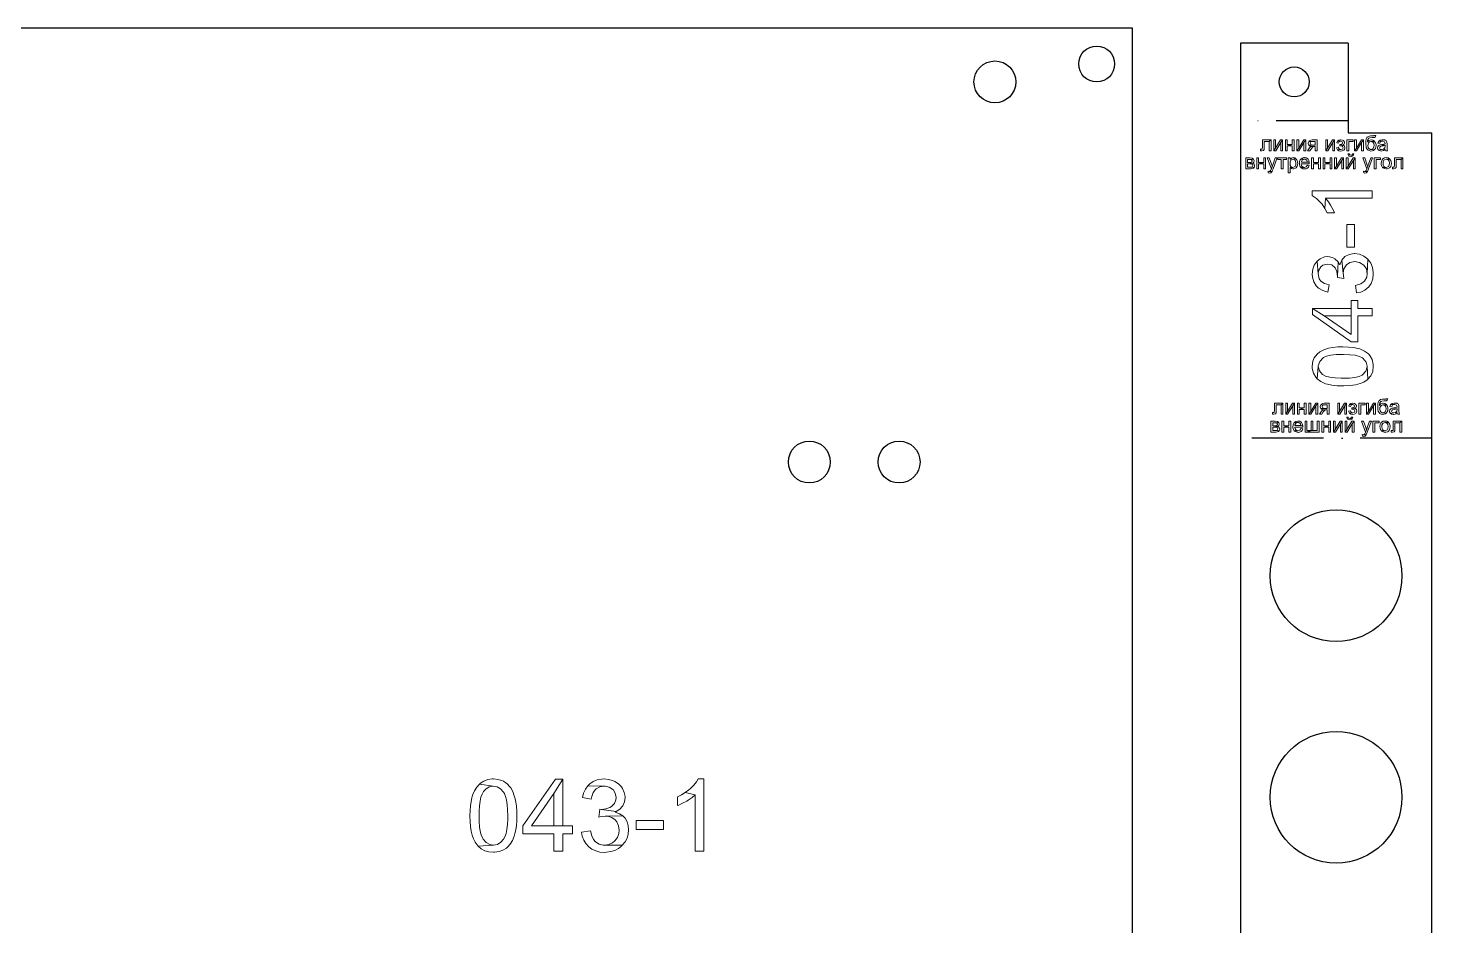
# Model space of a CAD drawing. Header units: millimetres. Extents: x -999 to 572, y 445 to 1201.
# Drawn here: x 337.5 to 572, y 832.5 to 982.5 of the extents above; entities that cross this region are included whole.
import ezdxf

# ---------------------------------------------------------------- set-up
doc = ezdxf.new("R2010")
doc.units = ezdxf.units.MM
doc.header["$MEASUREMENT"] = 0
doc.linetypes.add('ACAD_ISO10W100', pattern=[18, 12, -3, 0, -3])
doc.layers.add('Drawing', color=30, linetype='Continuous')

msp = doc.modelspace()

# ---------------------------------------------------------------- linework, layer by layer
for p, q in [((558, 980), (558, 965)), ((558, 965), (572, 965))]:
    msp.add_line(p, q)
msp.add_lwpolyline([(112, 682.5), (522, 682.5), (522, 982.5), (112, 982.5)], close=True)
msp.add_lwpolyline([(558, 980), (540, 980), (540, 691), (572, 691), (572, 965)])
for centre, radius in [((516, 976.5), 3), ((499, 973.5), 3.5), ((549, 973.5), 2.5), ((468, 910), 3.5), ((483, 910), 3.5), ((556, 891), 11), ((556, 854), 11)]:
    msp.add_circle(centre, radius)
at = {"layer": 'Drawing', "linetype": 'ACAD_ISO10W100'}
for p, q in [((558, 967), (540, 967)), ((572, 914), (540, 914))]:
    msp.add_line(p, q, dxfattribs=at)
at = {"layer": 'Drawing', "color": 30, "lineweight": 0}
for points in [[(545.12, 963.82), (543.68, 963.82), (543.68, 962.62), (543.66, 962.34), (543.61, 962.27), (543.48, 962.25), (543.35, 962.25), (543.35, 962), (543.59, 961.98), (543.86, 962.07), (543.97, 962.23), (543.97, 962.31), (543.99, 962.65), (543.99, 963.56), (544.81, 963.56)], [(545.12, 963.82), (544.81, 963.56), (544.81, 962), (545.12, 962)], [(545.88, 963.82), (545.57, 963.82), (545.57, 962), (545.88, 962.43)], [(547.06, 963.82), (546.73, 963.82), (545.88, 962.43), (545.57, 962), (545.9, 962), (546.75, 963.38)], [(547.06, 963.82), (546.75, 963.38), (546.75, 962), (547.06, 962)], [(547.82, 963.82), (547.52, 963.82), (547.52, 962), (547.82, 962), (547.82, 962.8), (548.68, 962.8), (547.82, 963.05)], [(548.99, 963.82), (548.68, 963.82), (548.68, 963.05), (547.82, 963.05), (548.68, 962.8), (548.68, 962), (548.99, 962)], [(549.75, 963.82), (549.44, 963.82), (549.44, 962), (549.75, 962.43)], [(550.93, 963.82), (550.61, 963.82), (549.75, 962.43), (549.44, 962), (549.77, 962), (550.62, 963.38)], [(550.93, 963.82), (550.62, 963.38), (550.62, 962), (550.93, 962)], [(552.82, 963.82), (551.99, 963.82), (551.75, 963.78), (551.5, 963.67), (551.42, 963.56), (552.52, 963.56), (552.52, 962.96), (552.17, 962.96), (551.46, 962.92), (551.55, 962.85), (551.86, 962.74), (551.79, 962.71), (552.52, 962.71), (552.52, 962), (552.82, 962)], [(554.57, 963.82), (554.26, 963.82), (554.26, 962), (554.57, 962.43)], [(555.75, 963.82), (555.41, 963.82), (554.57, 962.43), (554.26, 962), (554.59, 962), (555.44, 963.38)], [(555.75, 963.82), (555.44, 963.38), (555.44, 962), (555.75, 962)], [(556.77, 963.85), (556.73, 963.85), (556.44, 963.78), (556.24, 963.62), (556.77, 963.6), (556.99, 963.52), (557.06, 963.32), (557.01, 963.16), (556.88, 963.07), (556.61, 963.05), (556.61, 962.82), (556.68, 962.82), (557.19, 962.96), (557.3, 963.05), (557.39, 963.31), (557.39, 963.43), (557.22, 963.69), (557.08, 963.8)], [(558.84, 963.82), (557.81, 963.82), (557.81, 962), (558.12, 962), (558.12, 963.56), (558.84, 963.56)], [(559.39, 963.82), (559.08, 963.82), (559.08, 962), (559.39, 962.43)], [(560.57, 963.82), (560.24, 963.82), (559.39, 962.43), (559.08, 962), (559.41, 962), (560.26, 963.38)], [(560.57, 963.82), (560.26, 963.38), (560.26, 962), (560.57, 962)], [(562.35, 964.56), (562.3, 964.51), (562.28, 964.51), (561.95, 964.51), (561.72, 964.49), (561.42, 964.4), (561.21, 964.25), (561.15, 964.2), (561.04, 963.98), (560.97, 963.67), (560.95, 963.29), (560.95, 963.03), (560.99, 962.71), (561.04, 962.49), (561.13, 962.34), (561.33, 962.11), (561.5, 962.02), (561.82, 961.96), (562.01, 961.98), (562.26, 962.07), (562.35, 962.14), (561.82, 962.22), (561.72, 962.22), (561.46, 962.38), (561.35, 962.54), (561.3, 962.85), (561.33, 963.11), (561.44, 963.36), (561.22, 963.47), (561.22, 963.6), (561.28, 963.89), (561.3, 963.89), (561.48, 964.12), (561.64, 964.16), (562.01, 964.2), (562.1, 964.2), (562.39, 964.22), (562.55, 964.31), (562.62, 964.56)], [(561.84, 963.82), (561.79, 963.82), (561.5, 963.72), (561.44, 963.69), (561.22, 963.47), (561.44, 963.36), (561.55, 963.47), (561.82, 963.56), (562.42, 963.56), (562.39, 963.6), (562.13, 963.76)], [(563.79, 963.85), (563.68, 963.85), (563.39, 963.8), (563.35, 963.78), (563.12, 963.62), (563.75, 963.6), (563.82, 963.6), (564.1, 963.49), (564.19, 963.23), (564.19, 963.14), (563.99, 963.11), (563.64, 963.05), (563.37, 963), (564.19, 962.91), (564.19, 962.8), (564.19, 962.8), (564.13, 962.49), (563.93, 962.27), (563.92, 962.27), (564.21, 962.22), (564.28, 962), (564.59, 962), (564.52, 962.22), (564.5, 962.38), (564.5, 962.76), (564.5, 963.16), (564.48, 963.45), (564.39, 963.67), (564.17, 963.8), (564.12, 963.82)], [(551.79, 962.71), (551.55, 962.49), (551.22, 962), (551.61, 962), (551.86, 962.4), (551.92, 962.45), (552.1, 962.67), (552.33, 962.71), (552.52, 962.71)], [(551.42, 963.56), (551.33, 963.29), (551.33, 963.2), (551.46, 962.92), (552.17, 962.96), (552.02, 962.96), (551.77, 963.03), (551.64, 963.27), (551.73, 963.47), (551.77, 963.51), (552.08, 963.56), (552.52, 963.56)], [(556.35, 962.58), (556.06, 962.51), (556.1, 962.36), (556.24, 962.14), (556.79, 962.22), (556.52, 962.31), (556.5, 962.31)], [(556.24, 963.62), (556.12, 963.34), (556.41, 963.29), (556.53, 963.51), (556.77, 963.6)], [(557.19, 962.96), (556.68, 962.82), (556.95, 962.8), (557.08, 962.71), (557.15, 962.52), (557.04, 962.29), (556.79, 962.22), (556.24, 962.14), (556.46, 962), (556.79, 961.96), (557.02, 961.98), (557.28, 962.11), (557.37, 962.22), (557.46, 962.51), (557.39, 962.78)], [(558.17, 961.49), (557.97, 961.49), (557.99, 961.42), (558.13, 961.16), (558.17, 961.12), (558.48, 961.05), (558.55, 961.05), (558.82, 961.16), (558.86, 961.22), (558.46, 961.27), (558.28, 961.32)], [(558.97, 961.49), (558.77, 961.49), (558.68, 961.32), (558.46, 961.27), (558.86, 961.22)], [(562.42, 963.56), (561.82, 963.56), (561.97, 963.54), (562.21, 963.38), (562.3, 963.23), (562.33, 962.91), (562.32, 962.67), (562.21, 962.4), (562.1, 962.31), (561.82, 962.22), (562.35, 962.14), (562.55, 962.38), (562.62, 962.58), (562.66, 962.91), (562.66, 963.03), (562.59, 963.32)], [(563.37, 963), (563.15, 962.89), (562.99, 962.72), (562.93, 962.47), (562.93, 962.36), (563.08, 962.11), (563.62, 962.2), (563.35, 962.29), (563.26, 962.49), (563.3, 962.63), (563.42, 962.72), (563.68, 962.8), (563.92, 962.83), (564.19, 962.91)], [(563.12, 963.62), (563.1, 963.58), (562.97, 963.29), (563.28, 963.25), (563.28, 963.27), (563.42, 963.52), (563.44, 963.54), (563.75, 963.6)], [(563.92, 962.27), (563.62, 962.2), (563.08, 962.11), (563.22, 962.02), (563.55, 961.96), (563.59, 961.96), (563.88, 962.02), (563.95, 962.05), (564.21, 962.22)], [(541.59, 960.82), (540.9, 960.82), (540.9, 959), (541.7, 959), (541.93, 959.02), (542.19, 959.12), (542.28, 959.22), (541.19, 959.25), (541.19, 959.8), (541.57, 959.8), (542.08, 959.94), (541.19, 960.05), (541.19, 960.56), (541.53, 960.56), (542.21, 960.62), (541.99, 960.76), (541.93, 960.78)], [(542.21, 960.62), (541.53, 960.56), (541.59, 960.56), (541.88, 960.51), (541.99, 960.31), (541.92, 960.16), (541.79, 960.07), (541.52, 960.05), (541.19, 960.05), (542.08, 959.94), (542.24, 960.11), (542.3, 960.32)], [(542.08, 959.94), (541.57, 959.8), (541.86, 959.78), (542.01, 959.69), (542.06, 959.52), (541.95, 959.31), (541.92, 959.29), (541.61, 959.25), (541.19, 959.25), (542.28, 959.22), (542.37, 959.51), (542.3, 959.78)], [(543.04, 960.82), (542.75, 960.82), (542.75, 959), (543.04, 959), (543.04, 959.8), (543.9, 959.8), (543.04, 960.05)], [(544.21, 960.82), (543.9, 960.82), (543.9, 960.05), (543.04, 960.05), (543.9, 959.8), (543.9, 959), (544.21, 959)], [(544.82, 960.82), (544.5, 960.82), (545.19, 959), (545.33, 959.34), (545.3, 959.47), (545.21, 959.76)], [(546.15, 960.82), (545.84, 960.82), (545.46, 959.76), (545.42, 959.65), (545.33, 959.34), (545.19, 959), (545.15, 958.92), (545.06, 958.69), (544.95, 958.6), (544.79, 958.56), (545.3, 958.56), (545.33, 958.63), (545.46, 958.96)], [(547.72, 960.82), (546.24, 960.82), (546.24, 960.56), (546.82, 960.56), (546.82, 959), (547.13, 959), (547.13, 960.56), (547.72, 960.56)], [(548.3, 960.82), (548.01, 960.82), (548.01, 958.31), (548.32, 958.31), (548.32, 959.18), (548.77, 959.22), (548.68, 959.22), (548.42, 959.38), (548.33, 959.56), (548.3, 959.89), (548.32, 960.18), (548.44, 960.43), (548.52, 960.51), (548.3, 960.58)], [(548.82, 960.85), (548.81, 960.85), (548.52, 960.78), (548.3, 960.58), (548.52, 960.51), (548.79, 960.62), (549.22, 960.72), (549.12, 960.8)], [(549.22, 960.72), (548.79, 960.62), (548.88, 960.6), (549.13, 960.43), (549.22, 960.25), (549.28, 959.92), (549.24, 959.63), (549.13, 959.38), (549.04, 959.31), (548.77, 959.22), (548.32, 959.18), (548.52, 959.02), (548.79, 958.96), (548.92, 958.96), (549.19, 959.07), (549.32, 959.16), (549.48, 959.42), (549.55, 959.6), (549.59, 959.92), (549.57, 960.11), (549.5, 960.4), (549.44, 960.51)], [(550.08, 960.6), (550.01, 960.49), (549.9, 960.22), (549.86, 959.89), (549.86, 959.74), (549.93, 959.43), (550.08, 959.2), (550.72, 959.22), (550.59, 959.22), (550.33, 959.38), (550.24, 959.51), (550.17, 959.83), (551.52, 959.83), (551.52, 959.91), (551.52, 960.07), (550.19, 960.09), (550.21, 960.2), (550.35, 960.45), (550.41, 960.51), (550.7, 960.6)], [(550.7, 960.85), (550.62, 960.85), (550.33, 960.78), (550.08, 960.6), (550.7, 960.6), (550.84, 960.58), (551.08, 960.42), (551.12, 960.38), (551.19, 960.09), (550.19, 960.09), (551.52, 960.07), (551.44, 960.38), (551.3, 960.6), (551.26, 960.65), (551.01, 960.8)], [(551.19, 959.58), (551.17, 959.54), (551.01, 959.31), (550.72, 959.22), (550.08, 959.2), (550.15, 959.14), (550.41, 959), (550.72, 958.96), (550.97, 959), (551.22, 959.11), (551.37, 959.25), (551.52, 959.54)], [(552.21, 960.82), (551.9, 960.82), (551.9, 959), (552.21, 959), (552.21, 959.8), (553.06, 959.8), (552.21, 960.05)], [(553.37, 960.82), (553.06, 960.82), (553.06, 960.05), (552.21, 960.05), (553.06, 959.8), (553.06, 959), (553.37, 959)], [(554.13, 960.82), (553.82, 960.82), (553.82, 959), (554.13, 959), (554.13, 959.8), (554.99, 959.8), (554.13, 960.05)], [(555.3, 960.82), (554.99, 960.82), (554.99, 960.05), (554.13, 960.05), (554.99, 959.8), (554.99, 959), (555.3, 959)], [(556.06, 960.82), (555.75, 960.82), (555.75, 959), (556.06, 959.43)], [(557.24, 960.82), (556.92, 960.82), (556.06, 959.43), (555.75, 959), (556.08, 959), (556.93, 960.38)], [(557.24, 960.82), (556.93, 960.38), (556.93, 959), (557.24, 959)], [(559.19, 960.82), (558.86, 960.82), (558.01, 959.43), (557.7, 959), (558.02, 959), (558.88, 960.38)], [(558.01, 960.82), (557.7, 960.82), (557.7, 959), (558.01, 959.43)], [(559.19, 960.82), (558.88, 960.38), (558.88, 959), (559.19, 959)], [(560.77, 960.82), (560.44, 960.82), (561.13, 959), (561.28, 959.34), (561.24, 959.47), (561.15, 959.76)], [(562.1, 960.82), (561.81, 960.82), (561.41, 959.76), (561.37, 959.65), (561.28, 959.34), (561.13, 959), (561.1, 958.92), (561.01, 958.69), (560.92, 958.6), (560.75, 958.56), (561.24, 958.56), (561.28, 958.63), (561.42, 958.96)], [(563.41, 960.82), (562.37, 960.82), (562.37, 959), (562.68, 959), (562.68, 960.56), (563.41, 960.56)], [(564.37, 960.85), (564.37, 960.85), (564.06, 960.8), (563.81, 960.65), (563.68, 960.51), (563.57, 960.23), (563.53, 959.91), (563.53, 959.72), (563.61, 959.43), (563.75, 959.2), (564.37, 959.22), (564.24, 959.23), (563.99, 959.38), (563.88, 959.58), (563.84, 959.91), (563.88, 960.18), (563.99, 960.43), (564.1, 960.51), (564.37, 960.6), (564.99, 960.62), (564.93, 960.65), (564.68, 960.8)], [(564.99, 960.62), (564.37, 960.6), (564.5, 960.58), (564.75, 960.43), (564.86, 960.25), (564.9, 959.92), (564.88, 959.63), (564.75, 959.38), (564.66, 959.31), (564.37, 959.22), (563.75, 959.2), (563.81, 959.16), (564.06, 959.02), (564.37, 958.96), (564.52, 958.98), (564.81, 959.07), (564.92, 959.14), (565.12, 959.38), (565.19, 959.6), (565.22, 959.92), (565.21, 960.07), (565.13, 960.38)], [(567.15, 960.82), (565.73, 960.82), (565.73, 959.62), (565.72, 959.34), (565.66, 959.27), (565.53, 959.25), (565.39, 959.25), (565.39, 959), (565.64, 959), (565.9, 959.07), (566.02, 959.23), (566.02, 959.31), (566.04, 959.65), (566.04, 960.56), (566.84, 960.56)], [(567.15, 960.82), (566.84, 960.56), (566.84, 959), (567.15, 959)], [(544.62, 958.6), (544.66, 958.31), (544.86, 958.27), (545.1, 958.34), (545.3, 958.56), (544.79, 958.56)], [(560.57, 958.6), (560.61, 958.31), (560.81, 958.27), (561.06, 958.34), (561.24, 958.56), (560.75, 958.56)], [(552, 955.3), (552, 954.51), (552.07, 954.48), (552.7, 954.05), (553.34, 953.42), (553.65, 953.06), (554.11, 952.37), (554.21, 954.08), (562.04, 954.08), (562.04, 955.3)], [(554.11, 952.37), (554.51, 951.62), (555.7, 951.62), (555.49, 952.13), (555.06, 952.92), (554.71, 953.47), (554.21, 954.08)], [(559.05, 945.89), (557.81, 945.89), (557.81, 949.66), (559.05, 949.66), (559.05, 945.89)], [(552, 941.4), (552.04, 940.86), (552.27, 940.08), (552.68, 939.41), (553.07, 939.03), (553.76, 938.63), (554.59, 938.39), (554.82, 939.62), (554.08, 939.81), (553.46, 940.23), (553.19, 940.63), (553.02, 941.42), (552.83, 943.58), (552.35, 942.9), (552.11, 942.23)], [(552.83, 943.58), (553.02, 941.42), (553.07, 941.92), (553.46, 942.6), (553.79, 942.87), (554.58, 943.06), (555.26, 942.93), (555.84, 942.43), (556.12, 941.84), (556.24, 941.02), (556.35, 943.42), (555.78, 943.97), (555.41, 944.17), (554.6, 944.32), (554.08, 944.27), (553.32, 943.96)], [(556.23, 940.82), (557.31, 940.68), (557.3, 940.74), (557.17, 941.56), (556.94, 943.73), (556.63, 942.95), (556.35, 943.42), (556.24, 941.02)], [(556.94, 943.73), (557.17, 941.56), (557.3, 942.29), (557.72, 942.97), (558.31, 943.36), (559.11, 943.52), (559.14, 943.52), (559.93, 943.36), (560.6, 942.91), (560.6, 942.91), (561.05, 942.25), (561.21, 941.45), (561.27, 943.89), (560.63, 944.4), (559.91, 944.71), (559.09, 944.82), (559.01, 944.82), (558.16, 944.68), (557.48, 944.32), (557.46, 944.32)], [(559.23, 939.49), (559.41, 938.27), (560.11, 938.4), (560.82, 938.74), (561.44, 939.26), (561.85, 939.85), (562.12, 940.59), (562.21, 941.45), (562.21, 941.66), (562.08, 942.5), (561.78, 943.22), (561.3, 943.87), (561.27, 943.89), (561.21, 941.45), (561.13, 940.91), (560.74, 940.21), (560.71, 940.19), (560.11, 939.77)], [(552.04, 935.65), (552.04, 934.66), (558.52, 930.1), (559.65, 930.1), (559.65, 934.43), (562.04, 934.43), (562.04, 935.65), (559.65, 935.65), (559.65, 937.01), (558.52, 937.01), (558.52, 935.65), (558.52, 931.29), (554.01, 934.43)], [(552.04, 935.65), (554.01, 934.43), (558.52, 934.43), (558.52, 931.29), (558.52, 935.65)], [(552, 925.99), (552.01, 925.65), (552.2, 924.85), (552.59, 924.18), (552.82, 923.92), (553.02, 925.97), (553.02, 926.08), (553.25, 926.81), (553.83, 927.41), (553.87, 927.44), (554.39, 927.68), (555.1, 927.84), (556, 927.95), (557.11, 927.97), (557.21, 927.97), (558.29, 927.93), (559.19, 927.83), (559.88, 927.65), (560.39, 927.41), (560.48, 927.33), (561.02, 926.71), (561.21, 925.99), (561.3, 923.83), (561.81, 924.42), (562.11, 925.14), (562.21, 925.99), (562.2, 926.32), (562.01, 927.13), (561.62, 927.8), (561.38, 928.06), (560.75, 928.52), (559.95, 928.89), (559.65, 928.97), (558.93, 929.12), (558.07, 929.21), (557.11, 929.25), (556.27, 929.22), (555.44, 929.14), (554.75, 929.02), (553.96, 928.75), (553.26, 928.39), (552.82, 928.04), (552.32, 927.4), (552.11, 926.83)], [(552.82, 923.92), (553.45, 923.45), (554.25, 923.09), (554.56, 923), (555.3, 922.85), (556.15, 922.75), (557.11, 922.73), (557.31, 922.73), (558.32, 922.78), (559.21, 922.9), (559.99, 923.1), (560.63, 923.37), (561.18, 923.71), (561.3, 923.83), (561.21, 925.99), (561.19, 925.88), (560.98, 925.17), (560.39, 924.57), (560.35, 924.54), (559.84, 924.3), (559.13, 924.12), (558.21, 924.02), (557.11, 923.99), (556.86, 923.99), (555.81, 924.04), (554.95, 924.16), (554.25, 924.35), (553.73, 924.62), (553.21, 925.21), (553.02, 925.97)], [(547.12, 919.82), (545.68, 919.82), (545.68, 918.62), (545.66, 918.34), (545.61, 918.29), (545.48, 918.25), (545.35, 918.25), (545.35, 918), (545.59, 918), (545.86, 918.07), (545.97, 918.23), (545.97, 918.31), (545.99, 918.65), (545.99, 919.56), (546.81, 919.56)], [(547.12, 919.82), (546.81, 919.56), (546.81, 918), (547.12, 918)], [(547.88, 919.82), (547.57, 919.82), (547.57, 918), (547.88, 918.43)], [(549.06, 919.82), (548.73, 919.82), (547.88, 918.43), (547.57, 918), (547.9, 918), (548.75, 919.38)], [(549.06, 919.82), (548.75, 919.38), (548.75, 918), (549.06, 918)], [(549.82, 919.82), (549.52, 919.82), (549.52, 918), (549.82, 918), (549.82, 918.8), (550.68, 918.8), (549.82, 919.05)], [(550.99, 919.82), (550.68, 919.82), (550.68, 919.05), (549.82, 919.05), (550.68, 918.8), (550.68, 918), (550.99, 918)], [(551.75, 919.82), (551.44, 919.82), (551.44, 918), (551.75, 918.43)], [(552.93, 919.82), (552.61, 919.82), (551.75, 918.43), (551.44, 918), (551.77, 918), (552.62, 919.38)], [(552.93, 919.82), (552.62, 919.38), (552.62, 918), (552.93, 918)], [(553.42, 919.58), (553.33, 919.29), (553.33, 919.22), (553.46, 918.92), (554.17, 918.96), (554.02, 918.96), (553.77, 919.03), (553.64, 919.27), (553.73, 919.47), (553.77, 919.51), (554.08, 919.56), (554.52, 919.56)], [(554.82, 919.82), (553.99, 919.82), (553.75, 919.8), (553.5, 919.67), (553.42, 919.58), (554.52, 919.56), (554.52, 918.96), (554.17, 918.96), (553.46, 918.92), (553.55, 918.85), (553.84, 918.74), (553.77, 918.72), (554.52, 918.71), (554.52, 918), (554.82, 918)], [(556.57, 919.82), (556.26, 919.82), (556.26, 918), (556.57, 918.43)], [(557.75, 919.82), (557.41, 919.82), (556.57, 918.43), (556.26, 918), (556.59, 918), (557.44, 919.38)], [(557.75, 919.82), (557.44, 919.38), (557.44, 918), (557.75, 918)], [(558.24, 919.62), (558.12, 919.34), (558.41, 919.29), (558.53, 919.51), (558.77, 919.6)], [(558.77, 919.85), (558.73, 919.85), (558.44, 919.8), (558.24, 919.62), (558.77, 919.6), (558.99, 919.52), (559.06, 919.32), (559.01, 919.16), (558.88, 919.07), (558.61, 919.07), (558.61, 918.82), (558.68, 918.82), (559.17, 918.96), (559.3, 919.05), (559.39, 919.32), (559.39, 919.43), (559.22, 919.69), (559.08, 919.8)], [(560.84, 919.82), (559.81, 919.82), (559.81, 918), (560.12, 918), (560.12, 919.56), (560.84, 919.56)], [(561.39, 919.82), (561.08, 919.82), (561.08, 918), (561.39, 918.43)], [(562.57, 919.82), (562.24, 919.82), (561.39, 918.43), (561.08, 918), (561.41, 918), (562.26, 919.38)], [(562.57, 919.82), (562.26, 919.38), (562.26, 918), (562.57, 918)], [(564.35, 920.56), (564.3, 920.51), (564.28, 920.51), (563.95, 920.51), (563.72, 920.49), (563.42, 920.42), (563.21, 920.25), (563.15, 920.2), (563.04, 919.98), (562.97, 919.67), (562.95, 919.29), (562.95, 919.03), (562.99, 918.71), (563.04, 918.49), (563.13, 918.34), (563.32, 918.11), (563.5, 918.02), (563.82, 917.96), (563.99, 917.98), (564.26, 918.07), (564.35, 918.14), (563.82, 918.22), (563.7, 918.22), (563.46, 918.38), (563.35, 918.54), (563.3, 918.85), (563.32, 919.11), (563.44, 919.36), (563.22, 919.47), (563.22, 919.6), (563.28, 919.89), (563.28, 919.89), (563.48, 920.12), (563.64, 920.16), (564.01, 920.2), (564.1, 920.2), (564.39, 920.22), (564.55, 920.31), (564.62, 920.56)], [(563.84, 919.82), (563.79, 919.82), (563.48, 919.72), (563.42, 919.69), (563.22, 919.47), (563.44, 919.36), (563.55, 919.47), (563.82, 919.56), (564.42, 919.56), (564.39, 919.6), (564.13, 919.76)], [(564.42, 919.56), (563.82, 919.56), (563.97, 919.54), (564.21, 919.38), (564.28, 919.23), (564.33, 918.91), (564.32, 918.67), (564.21, 918.4), (564.1, 918.31), (563.82, 918.22), (564.35, 918.14), (564.53, 918.38), (564.62, 918.58), (564.66, 918.91), (564.66, 919.03), (564.59, 919.32)], [(565.12, 919.62), (565.1, 919.58), (564.97, 919.29), (565.28, 919.25), (565.28, 919.27), (565.42, 919.52), (565.44, 919.54), (565.75, 919.6)], [(565.79, 919.85), (565.68, 919.85), (565.39, 919.8), (565.35, 919.78), (565.12, 919.62), (565.75, 919.6), (565.82, 919.6), (566.1, 919.49), (566.19, 919.23), (566.19, 919.16), (565.99, 919.11), (565.64, 919.05), (565.37, 919), (566.19, 918.91), (566.19, 918.8), (566.19, 918.8), (566.13, 918.49), (565.93, 918.29), (565.92, 918.27), (566.21, 918.23), (566.28, 918), (566.59, 918), (566.52, 918.22), (566.5, 918.38), (566.5, 918.76), (566.5, 919.18), (566.48, 919.45), (566.39, 919.67), (566.17, 919.8), (566.12, 919.82)], [(553.77, 918.72), (553.55, 918.49), (553.22, 918), (553.61, 918), (553.86, 918.4), (553.9, 918.45), (554.1, 918.67), (554.33, 918.71), (554.52, 918.71)], [(557.97, 917.51), (557.77, 917.51), (557.77, 917.43), (557.92, 917.18), (557.97, 917.14), (558.26, 917.05), (558.33, 917.07), (558.61, 917.18), (558.66, 917.22), (558.26, 917.27), (558.06, 917.32)], [(558.35, 918.58), (558.06, 918.51), (558.1, 918.38), (558.24, 918.14), (558.79, 918.22), (558.52, 918.31), (558.5, 918.31)], [(559.17, 918.96), (558.68, 918.82), (558.93, 918.8), (559.08, 918.71), (559.15, 918.52), (559.04, 918.31), (558.79, 918.22), (558.24, 918.14), (558.46, 918.02), (558.77, 917.96), (559.02, 918), (559.28, 918.11), (559.37, 918.22), (559.44, 918.51), (559.39, 918.78)], [(558.77, 917.51), (558.55, 917.51), (558.46, 917.32), (558.26, 917.27), (558.66, 917.22)], [(565.37, 919), (565.15, 918.91), (564.99, 918.72), (564.92, 918.49), (564.93, 918.36), (565.08, 918.11), (565.62, 918.2), (565.35, 918.29), (565.24, 918.49), (565.3, 918.63), (565.41, 918.74), (565.68, 918.8), (565.92, 918.83), (566.19, 918.91)], [(565.92, 918.27), (565.62, 918.2), (565.08, 918.11), (565.22, 918.02), (565.55, 917.96), (565.59, 917.96), (565.88, 918.02), (565.95, 918.05), (566.21, 918.23)], [(545.81, 916.82), (545.1, 916.82), (545.1, 915), (545.92, 915), (546.13, 915.02), (546.39, 915.12), (546.48, 915.22), (545.41, 915.25), (545.41, 915.8), (545.77, 915.8), (546.28, 915.94), (545.41, 916.05), (545.41, 916.56), (545.73, 916.56), (546.41, 916.62), (546.19, 916.78), (546.13, 916.78)], [(546.41, 916.62), (545.73, 916.56), (545.81, 916.56), (546.08, 916.51), (546.19, 916.31), (546.13, 916.16), (546.01, 916.07), (545.73, 916.05), (545.41, 916.05), (546.28, 915.94), (546.44, 916.11), (546.5, 916.32)], [(546.28, 915.94), (545.77, 915.8), (546.06, 915.78), (546.21, 915.69), (546.26, 915.52), (546.17, 915.32), (546.13, 915.31), (545.81, 915.25), (545.41, 915.25), (546.48, 915.22), (546.59, 915.51), (546.5, 915.78)], [(547.26, 916.82), (546.95, 916.82), (546.95, 915), (547.26, 915), (547.26, 915.8), (548.1, 915.8), (547.26, 916.05)], [(548.41, 916.82), (548.1, 916.82), (548.1, 916.05), (547.26, 916.05), (548.1, 915.8), (548.1, 915), (548.41, 915)], [(549.01, 916.6), (548.92, 916.49), (548.81, 916.23), (548.77, 915.89), (548.79, 915.74), (548.86, 915.43), (549.01, 915.22), (549.64, 915.22), (549.52, 915.23), (549.26, 915.38), (549.17, 915.52), (549.1, 915.83), (550.44, 915.83), (550.44, 915.91), (550.42, 916.07), (549.1, 916.09), (549.12, 916.2), (549.26, 916.47), (549.33, 916.52), (549.62, 916.6)], [(549.62, 916.85), (549.53, 916.85), (549.24, 916.78), (549.01, 916.6), (549.62, 916.6), (549.75, 916.58), (550.01, 916.43), (550.02, 916.38), (550.12, 916.09), (549.1, 916.09), (550.42, 916.07), (550.35, 916.38), (550.21, 916.62), (550.17, 916.65), (549.92, 916.8)], [(550.12, 915.58), (550.1, 915.54), (549.92, 915.31), (549.64, 915.22), (549.01, 915.22), (549.06, 915.14), (549.32, 915.02), (549.64, 914.96), (549.9, 915), (550.15, 915.12), (550.3, 915.27), (550.42, 915.54)], [(551.13, 916.82), (550.82, 916.82), (550.82, 915), (552.13, 915.25), (551.13, 915.25)], [(553.15, 916.82), (552.84, 916.82), (552.84, 915.25), (552.13, 915.25), (550.82, 915), (553.15, 915)], [(552.13, 916.82), (551.82, 916.82), (551.82, 915.25), (551.13, 915.25), (552.13, 915.25)], [(553.92, 916.82), (553.62, 916.82), (553.62, 915), (553.92, 915), (553.92, 915.8), (554.77, 915.8), (553.92, 916.05)], [(555.08, 916.82), (554.77, 916.82), (554.77, 916.05), (553.92, 916.05), (554.77, 915.8), (554.77, 915), (555.08, 915)], [(555.84, 916.82), (555.55, 916.82), (555.55, 915), (555.84, 915.43)], [(557.02, 916.82), (556.7, 916.82), (555.84, 915.43), (555.55, 915), (555.88, 915), (556.73, 916.38)], [(557.02, 916.82), (556.73, 916.38), (556.73, 915), (557.02, 915)], [(558.99, 916.82), (558.64, 916.82), (557.81, 915.43), (557.5, 915), (557.82, 915), (558.68, 916.38)], [(557.81, 916.82), (557.5, 916.82), (557.5, 915), (557.81, 915.43)], [(558.99, 916.82), (558.68, 916.38), (558.68, 915), (558.99, 915)], [(560.57, 916.82), (560.24, 916.82), (560.93, 915), (561.08, 915.34), (561.04, 915.47), (560.95, 915.76)], [(560.37, 914.6), (560.41, 914.31), (560.59, 914.27), (560.84, 914.34), (561.04, 914.56), (560.53, 914.56)], [(561.9, 916.82), (561.59, 916.82), (561.21, 915.76), (561.17, 915.65), (561.08, 915.34), (560.93, 915), (560.9, 914.92), (560.81, 914.69), (560.7, 914.6), (560.53, 914.56), (561.04, 914.56), (561.08, 914.65), (561.21, 914.98)], [(563.21, 916.82), (562.15, 916.82), (562.15, 915), (562.46, 915), (562.46, 916.56), (563.21, 916.56)], [(564.17, 916.85), (564.15, 916.85), (563.86, 916.8), (563.59, 916.65), (563.46, 916.51), (563.35, 916.25), (563.32, 915.91), (563.33, 915.74), (563.41, 915.43), (563.55, 915.2), (564.17, 915.22), (564.04, 915.23), (563.79, 915.4), (563.68, 915.58), (563.62, 915.91), (563.66, 916.18), (563.79, 916.43), (563.88, 916.52), (564.17, 916.6), (564.77, 916.62), (564.73, 916.65), (564.48, 916.8)], [(564.77, 916.62), (564.17, 916.6), (564.3, 916.58), (564.55, 916.43), (564.64, 916.25), (564.7, 915.92), (564.66, 915.63), (564.55, 915.4), (564.44, 915.31), (564.17, 915.22), (563.55, 915.2), (563.61, 915.16), (563.86, 915.02), (564.17, 914.96), (564.32, 914.98), (564.61, 915.07), (564.72, 915.14), (564.92, 915.38), (564.99, 915.6), (565.01, 915.94), (565.01, 916.07), (564.93, 916.38)], [(566.95, 916.82), (565.52, 916.82), (565.52, 915.62), (565.52, 915.34), (565.46, 915.29), (565.32, 915.25), (565.19, 915.25), (565.19, 915), (565.42, 915), (565.7, 915.07), (565.81, 915.23), (565.82, 915.31), (565.82, 915.65), (565.82, 916.56), (566.64, 916.56)], [(566.95, 916.82), (566.64, 916.56), (566.64, 915), (566.95, 915)], [(412.89, 856.2), (412.44, 855.69), (412.05, 855.08), (411.75, 854.35), (411.63, 853.92), (411.49, 853.28), (411.39, 852.56), (411.34, 851.78), (411.31, 850.92), (411.31, 850.85), (411.34, 849.94), (411.41, 849.1), (411.54, 848.34), (411.7, 847.65), (411.92, 847.04), (412.19, 846.51), (412.5, 846.04), (412.67, 845.83), (415.22, 846.01), (414.63, 846.11), (414.04, 846.43), (413.53, 846.99), (413.39, 847.21), (413.19, 847.7), (413.03, 848.31), (412.91, 849.05), (412.85, 849.92), (412.83, 850.92), (412.84, 851.67), (412.9, 852.56), (413, 853.32), (413.15, 853.99), (413.35, 854.53), (413.59, 854.98), (413.94, 855.36), (414.51, 855.72), (415.2, 855.84)], [(415.22, 857.05), (415.04, 857.05), (414.29, 856.95), (413.63, 856.71), (413.06, 856.35), (412.89, 856.2), (415.2, 855.84), (415.83, 855.73), (416.41, 855.41), (416.93, 854.86), (417.07, 854.63), (417.27, 854.15), (417.42, 853.54), (417.53, 852.79), (417.6, 851.92), (417.62, 850.92), (417.62, 850.34), (417.56, 849.42), (417.48, 848.62), (417.34, 847.95), (417.16, 847.41), (416.93, 846.99), (416.47, 846.47), (415.89, 846.12), (415.22, 846.01), (412.67, 845.83), (413.19, 845.38), (413.79, 845.06), (414.47, 844.86), (415.22, 844.8), (415.43, 844.8), (416.18, 844.91), (416.83, 845.14), (417.41, 845.51), (417.57, 845.66), (418.02, 846.17), (418.4, 846.79), (418.7, 847.51), (418.83, 847.92), (418.96, 848.56), (419.06, 849.28), (419.12, 850.06), (419.13, 850.92), (419.12, 851.7), (419.07, 852.49), (418.99, 853.17), (418.87, 853.76), (418.72, 854.26), (418.45, 854.95), (418.12, 855.55), (418, 855.73), (417.5, 856.26), (416.92, 856.67), (416.66, 856.79), (415.99, 856.99)], [(426.82, 857), (425.62, 857), (420.15, 849.23), (420.15, 847.88), (425.35, 847.88), (425.35, 845), (426.82, 845), (426.82, 847.88), (428.44, 847.88), (428.44, 849.23), (426.82, 849.23), (421.59, 849.23), (425.35, 854.63)], [(426.82, 857), (425.35, 854.63), (425.35, 849.23), (421.59, 849.23), (426.82, 849.23)], [(433.72, 857.05), (433.27, 857.03), (432.55, 856.89), (431.9, 856.63), (431.33, 856.24), (431, 855.91), (433.74, 855.84), (433.88, 855.84), (434.59, 855.68), (435.17, 855.31), (435.21, 855.27), (435.58, 854.68), (435.71, 853.96), (435.68, 853.57), (435.44, 852.93), (434.96, 852.45), (434.66, 852.28), (434, 852.05), (433.27, 851.96), (435.74, 851.59), (436.35, 851.99), (436.81, 852.51), (436.83, 852.56), (437.12, 853.21), (437.23, 853.94), (437.22, 854.11), (437.09, 854.81), (436.79, 855.48), (436.63, 855.71), (436.14, 856.23), (435.52, 856.64), (435.15, 856.8), (434.45, 856.99)], [(450.4, 857.05), (449.44, 857.05), (449.17, 856.59), (448.72, 856.02), (448.14, 855.44), (447.85, 855.21), (447.28, 854.78), (448.92, 854.39), (448.92, 845), (450.4, 845)], [(431, 855.91), (430.6, 855.35), (430.3, 854.69), (430.1, 853.94), (431.58, 853.68), (431.66, 854.1), (431.92, 854.79), (432.31, 855.3), (432.41, 855.38), (433.02, 855.73), (433.74, 855.84)], [(447.28, 854.78), (446.65, 854.39), (445.98, 854.04), (445.98, 852.62), (446.19, 852.7), (446.83, 852.99), (447.53, 853.37), (447.78, 853.53), (448.41, 853.96), (448.92, 854.39)], [(433.03, 851.98), (432.86, 850.68), (433.22, 850.77), (433.9, 850.84), (436.87, 850.87), (436.28, 851.25), (435.57, 851.5), (435.74, 851.59), (433.27, 851.96)], [(436.87, 850.87), (433.9, 850.84), (434.35, 850.81), (435.02, 850.6), (435.59, 850.2), (435.86, 849.87), (436.15, 849.24), (436.25, 848.52), (436.2, 847.96), (435.96, 847.3), (435.54, 846.73), (435.13, 846.4), (434.5, 846.11), (433.78, 846.01), (436.76, 845.98), (437.22, 846.53), (437.55, 847.16), (437.75, 847.82), (437.81, 848.54), (437.75, 849.21), (437.56, 849.9), (437.23, 850.49)], [(439.1, 848.6), (439.1, 850.09), (443.62, 850.09), (443.62, 848.6), (439.1, 848.6)], [(431.43, 848.36), (429.96, 848.17), (430.07, 847.52), (430.31, 846.85), (430.68, 846.25), (431.15, 845.73), (431.69, 845.33), (432.32, 845.03), (433.01, 844.85), (433.77, 844.79), (434.11, 844.8), (434.84, 844.91), (435.51, 845.12), (436.12, 845.45), (436.66, 845.89), (436.76, 845.98), (433.78, 846.01), (433.58, 846.01), (432.89, 846.18), (432.29, 846.57), (431.97, 846.94), (431.66, 847.56)]]:
    msp.add_lwpolyline(points, close=True, dxfattribs=at)

doc.saveas('drawing.dxf')
